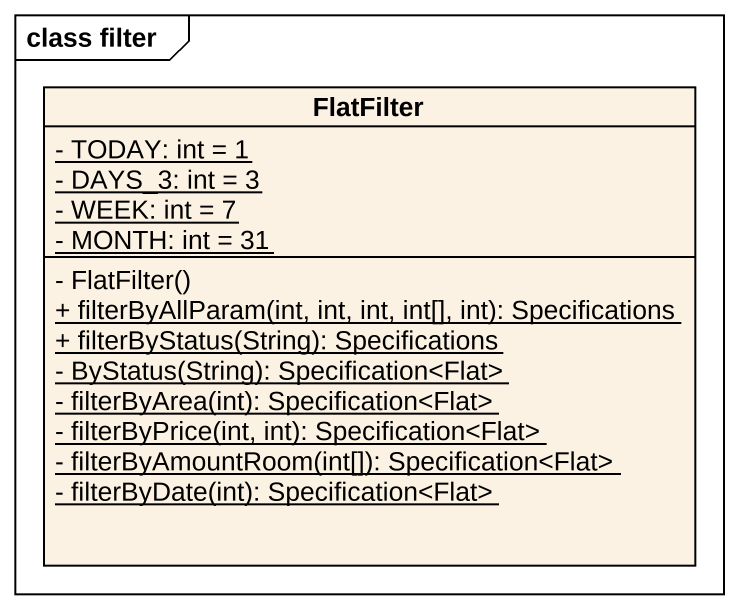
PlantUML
@startuml
mainframe class filter
hide circle
hide empty members
skinparam classAttributeIconSize 0
class FlatFilter {
  {static} - TODAY: int = 1
  {static} - DAYS_3: int = 3
  {static} - WEEK: int = 7
  {static} - MONTH: int = 31
  - FlatFilter()
  {static} + filterByAllParam(int, int, int, int[], int): Specifications
  {static} + filterByStatus(String): Specifications
  {static} - ByStatus(String): Specification<Flat>
  {static} - filterByArea(int): Specification<Flat>
  {static} - filterByPrice(int, int): Specification<Flat>
  {static} - filterByAmountRoom(int[]): Specification<Flat>
  {static} - filterByDate(int): Specification<Flat>
}
@enduml
